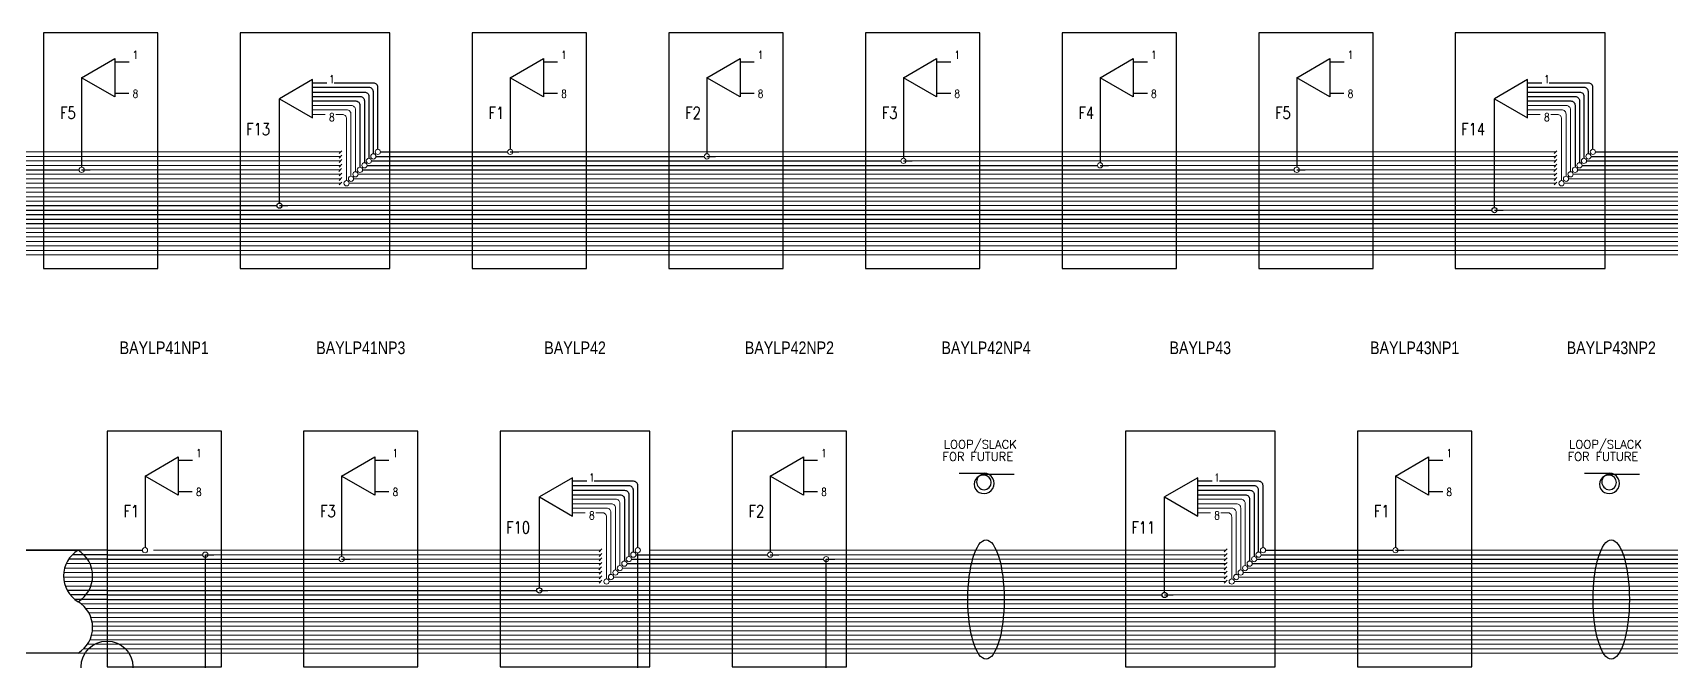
# Model space of a CAD drawing. Extents: x -663610 to -207124, y 70878 to 297551.
# Drawn here: x -249719.4 to -249622.7, y 75258.4 to 75295.4 of the extents above; entities that cross this region are included whole.
import ezdxf
from ezdxf.enums import TextEntityAlignment as Align

# ---------------------------------------------------------------- set-up
doc = ezdxf.new("R2010")
doc.units = 0
doc.header["$LTSCALE"] = 0.3
doc.layers.get('0').update_dxf_attribs({"linetype": 'CONTINUOUS'})
for name, color, linetype in [('Fiber Distribution', 7, 'CONTINUOUS'), ('Future NAP', 7, 'CONTINUOUS'), ('Layer-assistant', 1, 'CONTINUOUS'), ('LCP-F.core used', 1, 'CONTINUOUS'), ('Loop', 7, 'CONTINUOUS'), ('NAP-F.core used', 1, 'CONTINUOUS'), ('Network.conf-1', 50, 'CONTINUOUS'), ('Network.conf-2', 20, 'CONTINUOUS'), ('Per page (Grounding)', 7, 'CONTINUOUS')]:
    doc.layers.add(name, color=color, linetype=linetype)
doc.styles.add('Mark', font='arial.ttf', dxfattribs={"width": 0.8, "height": 2.5})
doc.styles.add('ROMANS', font='ROMANS.SHX', dxfattribs={"width": 0.8, "height": 2})

# ---------------------------------------------------------------- blocks, each defined once
blk = doc.blocks.new('LOOP')
for p, q in [((-3.5, 1.41), (0, 1.41)), ((0, 1.29), (4.22, 1.29))]:
    blk.add_line(p, q)
for centre, radius, start, end in [((-0.12, -0.13), 1.28, 84.6247, 275.3753), ((0.02, 0.2), 1.09, 91.2841, 267.6599), ((-0.03, 0.13), 1.02, 270.5017, 88.3653), ((0, 0), 1.41, 269.992, 90.008)]:
    blk.add_arc(centre, radius, start, end)

msp = doc.modelspace()

# ---------------------------------------------------------------- linework, layer by layer
for points in [[(-249704.864, 75291.541), (-249702.904, 75290.41), (-249702.904, 75292.672)], [(-249633.108, 75291.541), (-249631.149, 75290.41), (-249631.149, 75292.672)], [(-249689.511, 75268.041), (-249687.551, 75266.91), (-249687.551, 75269.172)], [(-249652.588, 75268.041), (-249650.628, 75266.91), (-249650.628, 75269.172)]]:
    msp.add_lwpolyline(points, close=True)
msp.add_lwpolyline([(-249686.707, 75268.966), (-249687.551, 75268.966)])
for centre in [(-249663.136, 75261.996), (-249626.213, 75261.996)]:
    msp.add_ellipse(centre, major_axis=(0, 3.518), ratio=0.304317, start_param=-1.570796, end_param=4.712389)
at = {"layer": 'Fiber Distribution', "ltscale": 0.3}
for p, q in [((-249716.544, 75292.779), (-249716.544, 75287.5)), ((-249668.01, 75292.779), (-249668.01, 75288.028)), ((-249656.4, 75292.779), (-249656.399, 75287.764)), ((-249644.789, 75292.779), (-249644.788, 75287.5)), ((-249704.864, 75285.386), (-249704.864, 75291.541)), ((-249633.108, 75285.122), (-249633.108, 75291.541)), ((-249707.176, 75285.232), (-249705.018, 75285.232)), ((-249635.421, 75284.968), (-249633.262, 75284.968)), ((-249712.802, 75269.279), (-249712.802, 75265.056)), ((-249701.191, 75269.279), (-249701.191, 75264.528)), ((-249638.956, 75269.279), (-249638.956, 75265.056)), ((-249689.511, 75262.679), (-249689.511, 75268.041)), ((-249652.588, 75262.415), (-249652.588, 75268.041)), ((-249641.199, 75264.638), (-249629.588, 75264.638)), ((-249629.588, 75264.638), (-249617.978, 75264.638)), ((-249715.045, 75264.374), (-249703.434, 75264.374)), ((-249678.122, 75264.374), (-249672.729, 75264.374)), ((-249678.122, 75264.11), (-249666.511, 75264.11)), ((-249666.511, 75264.11), (-249654.9, 75264.11)), ((-249654.9, 75264.11), (-249648.972, 75264.11)), ((-249641.199, 75264.374), (-249629.588, 75264.374)), ((-249641.199, 75264.11), (-249629.588, 75264.11)), ((-249629.588, 75264.374), (-249617.978, 75264.374)), ((-249629.588, 75264.11), (-249617.978, 75264.11)), ((-249715.045, 75262.525), (-249703.434, 75262.525)), ((-249715.045, 75262.261), (-249703.434, 75262.261)), ((-249715.045, 75261.996), (-249703.434, 75261.996)), ((-249703.434, 75262.525), (-249691.823, 75262.525)), ((-249703.434, 75262.261), (-249691.823, 75262.261)), ((-249703.434, 75261.996), (-249691.823, 75261.996)), ((-249691.823, 75262.525), (-249689.665, 75262.525)), ((-249691.823, 75262.261), (-249678.122, 75262.261)), ((-249691.823, 75261.996), (-249678.122, 75261.996)), ((-249678.122, 75262.261), (-249666.511, 75262.261)), ((-249678.122, 75261.996), (-249666.511, 75261.996)), ((-249666.511, 75262.261), (-249654.9, 75262.261)), ((-249666.511, 75261.996), (-249654.9, 75261.996)), ((-249654.9, 75262.261), (-249652.742, 75262.261)), ((-249654.9, 75261.996), (-249641.199, 75261.996)), ((-249641.199, 75261.996), (-249629.588, 75261.996)), ((-249629.588, 75261.996), (-249617.978, 75261.996))]:
    msp.add_line(p, q, dxfattribs=at)
at = {"layer": 'Fiber Distribution', "color": 251, "lineweight": 5}
for p, q in [((-249730.398, 75288.402), (-249718.787, 75288.402)), ((-249730.398, 75288.138), (-249718.787, 75288.138)), ((-249730.398, 75287.874), (-249718.787, 75287.874)), ((-249718.787, 75288.402), (-249707.176, 75288.402)), ((-249718.787, 75288.138), (-249707.176, 75288.138)), ((-249718.787, 75287.874), (-249707.176, 75287.874)), ((-249707.176, 75288.402), (-249701.248, 75288.402)), ((-249707.176, 75288.138), (-249701.248, 75288.138)), ((-249707.176, 75287.874), (-249701.248, 75287.874)), ((-249690.728, 75288.402), (-249681.864, 75288.402)), ((-249681.864, 75288.402), (-249670.254, 75288.402)), ((-249679.117, 75288.138), (-249670.254, 75288.138)), ((-249670.254, 75288.402), (-249658.643, 75288.402)), ((-249670.254, 75288.138), (-249658.643, 75288.138)), ((-249667.506, 75287.874), (-249658.643, 75287.874)), ((-249658.643, 75288.402), (-249647.032, 75288.402)), ((-249658.643, 75288.138), (-249647.032, 75288.138)), ((-249658.643, 75287.874), (-249647.032, 75287.874)), ((-249647.032, 75288.402), (-249635.421, 75288.402)), ((-249647.032, 75288.138), (-249635.421, 75288.138)), ((-249647.032, 75287.874), (-249635.421, 75287.874)), ((-249635.421, 75288.402), (-249629.493, 75288.402)), ((-249635.421, 75288.138), (-249629.493, 75288.138)), ((-249635.421, 75287.874), (-249629.493, 75287.874)), ((-249730.398, 75287.081), (-249718.787, 75287.081)), ((-249730.398, 75286.817), (-249718.787, 75286.817)), ((-249727.651, 75287.61), (-249718.787, 75287.61)), ((-249718.787, 75287.61), (-249707.176, 75287.61)), ((-249718.787, 75287.081), (-249707.176, 75287.081)), ((-249718.787, 75286.817), (-249707.176, 75286.817)), ((-249716.04, 75287.346), (-249707.176, 75287.346)), ((-249707.176, 75287.61), (-249701.248, 75287.61)), ((-249707.176, 75287.346), (-249701.26, 75287.346)), ((-249707.176, 75287.081), (-249701.248, 75287.081)), ((-249707.176, 75286.817), (-249701.248, 75286.817)), ((-249700.483, 75286.817), (-249693.475, 75286.817)), ((-249700.219, 75287.081), (-249693.475, 75287.081)), ((-249693.475, 75287.081), (-249681.864, 75287.081)), ((-249693.475, 75286.817), (-249681.864, 75286.817)), ((-249681.864, 75287.081), (-249670.254, 75287.081)), ((-249681.864, 75286.817), (-249670.254, 75286.817)), ((-249670.254, 75287.081), (-249658.643, 75287.081)), ((-249670.254, 75286.817), (-249658.643, 75286.817)), ((-249658.643, 75287.081), (-249647.032, 75287.081)), ((-249658.643, 75286.817), (-249647.032, 75286.817)), ((-249655.895, 75287.61), (-249647.032, 75287.61)), ((-249647.032, 75287.61), (-249635.421, 75287.61)), ((-249647.032, 75287.081), (-249635.421, 75287.081)), ((-249647.032, 75286.817), (-249635.421, 75286.817)), ((-249644.284, 75287.346), (-249635.421, 75287.346)), ((-249635.421, 75287.61), (-249629.493, 75287.61)), ((-249635.421, 75287.346), (-249629.505, 75287.346)), ((-249635.421, 75287.081), (-249629.493, 75287.081)), ((-249635.421, 75286.817), (-249629.493, 75286.817)), ((-249628.727, 75286.817), (-249621.72, 75286.817)), ((-249628.463, 75287.081), (-249621.72, 75287.081)), ((-249730.398, 75286.553), (-249718.787, 75286.553)), ((-249730.398, 75286.289), (-249718.787, 75286.289)), ((-249730.398, 75286.025), (-249718.787, 75286.025)), ((-249718.787, 75286.553), (-249707.176, 75286.553)), ((-249718.787, 75286.289), (-249707.176, 75286.289)), ((-249718.787, 75286.025), (-249707.176, 75286.025)), ((-249707.176, 75286.553), (-249701.248, 75286.553)), ((-249707.176, 75286.289), (-249693.475, 75286.289)), ((-249707.176, 75286.025), (-249693.475, 75286.025)), ((-249700.747, 75286.553), (-249693.475, 75286.553)), ((-249693.475, 75286.553), (-249681.864, 75286.553)), ((-249693.475, 75286.289), (-249681.864, 75286.289)), ((-249693.475, 75286.025), (-249681.864, 75286.025)), ((-249681.864, 75286.553), (-249670.254, 75286.553)), ((-249681.864, 75286.289), (-249670.254, 75286.289)), ((-249681.864, 75286.025), (-249670.254, 75286.025)), ((-249670.254, 75286.553), (-249658.643, 75286.553)), ((-249670.254, 75286.289), (-249658.643, 75286.289)), ((-249670.254, 75286.025), (-249658.643, 75286.025)), ((-249658.643, 75286.553), (-249647.032, 75286.553)), ((-249658.643, 75286.289), (-249647.032, 75286.289)), ((-249658.643, 75286.025), (-249647.032, 75286.025)), ((-249647.032, 75286.553), (-249635.421, 75286.553)), ((-249647.032, 75286.289), (-249635.421, 75286.289)), ((-249647.032, 75286.025), (-249635.421, 75286.025)), ((-249635.421, 75286.553), (-249629.493, 75286.553)), ((-249635.421, 75286.289), (-249621.72, 75286.289)), ((-249635.421, 75286.025), (-249621.72, 75286.025)), ((-249628.992, 75286.553), (-249621.72, 75286.553)), ((-249730.398, 75285.761), (-249718.787, 75285.761)), ((-249730.398, 75285.496), (-249718.787, 75285.496)), ((-249718.787, 75285.761), (-249707.176, 75285.761)), ((-249718.787, 75285.496), (-249707.176, 75285.496)), ((-249707.176, 75285.761), (-249693.475, 75285.761)), ((-249707.176, 75285.496), (-249693.475, 75285.496)), ((-249704.36, 75285.232), (-249693.475, 75285.232)), ((-249693.475, 75285.761), (-249681.864, 75285.761)), ((-249693.475, 75285.496), (-249681.864, 75285.496)), ((-249693.475, 75285.232), (-249681.864, 75285.232)), ((-249681.864, 75285.761), (-249670.254, 75285.761)), ((-249681.864, 75285.496), (-249670.254, 75285.496)), ((-249681.864, 75285.232), (-249670.254, 75285.232)), ((-249670.254, 75285.761), (-249658.643, 75285.761)), ((-249670.254, 75285.496), (-249658.643, 75285.496)), ((-249670.254, 75285.232), (-249658.643, 75285.232)), ((-249658.643, 75285.761), (-249647.032, 75285.761)), ((-249658.643, 75285.496), (-249647.032, 75285.496)), ((-249658.643, 75285.232), (-249647.032, 75285.232)), ((-249647.032, 75285.761), (-249635.421, 75285.761)), ((-249647.032, 75285.496), (-249635.421, 75285.496)), ((-249647.032, 75285.232), (-249635.421, 75285.232)), ((-249635.421, 75285.761), (-249621.72, 75285.761)), ((-249635.421, 75285.496), (-249621.72, 75285.496)), ((-249635.421, 75285.232), (-249621.72, 75285.232)), ((-249632.604, 75284.968), (-249621.72, 75284.968)), ((-249730.398, 75283.911), (-249718.787, 75283.911)), ((-249730.398, 75283.647), (-249718.787, 75283.647)), ((-249730.398, 75283.383), (-249718.787, 75283.383)), ((-249730.398, 75283.119), (-249718.787, 75283.119)), ((-249718.787, 75283.911), (-249707.176, 75283.911)), ((-249718.787, 75283.647), (-249707.176, 75283.647)), ((-249718.787, 75283.383), (-249707.176, 75283.383)), ((-249718.787, 75283.119), (-249707.176, 75283.119)), ((-249707.176, 75283.911), (-249693.475, 75283.911)), ((-249707.176, 75283.647), (-249693.475, 75283.647)), ((-249707.176, 75283.383), (-249693.475, 75283.383)), ((-249707.176, 75283.119), (-249693.475, 75283.119)), ((-249693.475, 75283.911), (-249681.864, 75283.911)), ((-249693.475, 75283.647), (-249681.864, 75283.647)), ((-249693.475, 75283.383), (-249681.864, 75283.383)), ((-249693.475, 75283.119), (-249681.864, 75283.119)), ((-249681.864, 75283.911), (-249670.254, 75283.911)), ((-249681.864, 75283.647), (-249670.254, 75283.647)), ((-249681.864, 75283.383), (-249670.254, 75283.383)), ((-249681.864, 75283.119), (-249670.254, 75283.119)), ((-249670.254, 75283.911), (-249658.643, 75283.911)), ((-249670.254, 75283.647), (-249658.643, 75283.647)), ((-249670.254, 75283.383), (-249658.643, 75283.383)), ((-249670.254, 75283.119), (-249658.643, 75283.119)), ((-249658.643, 75283.911), (-249647.032, 75283.911)), ((-249658.643, 75283.647), (-249647.032, 75283.647)), ((-249658.643, 75283.383), (-249647.032, 75283.383)), ((-249658.643, 75283.119), (-249647.032, 75283.119)), ((-249647.032, 75283.911), (-249635.421, 75283.911)), ((-249647.032, 75283.647), (-249635.421, 75283.647)), ((-249647.032, 75283.383), (-249635.421, 75283.383)), ((-249647.032, 75283.119), (-249635.421, 75283.119)), ((-249635.421, 75283.911), (-249621.72, 75283.911)), ((-249635.421, 75283.647), (-249621.72, 75283.647)), ((-249635.421, 75283.383), (-249621.72, 75283.383)), ((-249635.421, 75283.119), (-249621.72, 75283.119)), ((-249730.398, 75282.855), (-249718.787, 75282.855)), ((-249730.398, 75282.591), (-249718.787, 75282.591)), ((-249730.398, 75282.326), (-249718.787, 75282.326)), ((-249718.787, 75282.855), (-249707.176, 75282.855)), ((-249718.787, 75282.591), (-249707.176, 75282.591)), ((-249718.787, 75282.326), (-249707.176, 75282.326)), ((-249707.176, 75282.855), (-249693.475, 75282.855)), ((-249707.176, 75282.591), (-249693.475, 75282.591)), ((-249707.176, 75282.326), (-249693.475, 75282.326)), ((-249693.475, 75282.855), (-249681.864, 75282.855)), ((-249693.475, 75282.591), (-249681.864, 75282.591)), ((-249693.475, 75282.326), (-249681.864, 75282.326)), ((-249681.864, 75282.855), (-249670.254, 75282.855)), ((-249681.864, 75282.591), (-249670.254, 75282.591)), ((-249681.864, 75282.326), (-249670.254, 75282.326)), ((-249670.254, 75282.855), (-249658.643, 75282.855)), ((-249670.254, 75282.591), (-249658.643, 75282.591)), ((-249670.254, 75282.326), (-249658.643, 75282.326)), ((-249658.643, 75282.855), (-249647.032, 75282.855)), ((-249658.643, 75282.591), (-249647.032, 75282.591)), ((-249658.643, 75282.326), (-249647.032, 75282.326)), ((-249647.032, 75282.855), (-249635.421, 75282.855)), ((-249647.032, 75282.591), (-249635.421, 75282.591)), ((-249647.032, 75282.326), (-249635.421, 75282.326)), ((-249635.421, 75282.855), (-249621.72, 75282.855)), ((-249635.421, 75282.591), (-249621.72, 75282.591)), ((-249635.421, 75282.326), (-249621.72, 75282.326)), ((-249712.298, 75264.902), (-249703.434, 75264.902)), ((-249708.736, 75264.638), (-249703.434, 75264.638)), ((-249703.434, 75264.902), (-249691.823, 75264.902)), ((-249703.434, 75264.638), (-249691.823, 75264.638)), ((-249691.823, 75264.902), (-249685.895, 75264.902)), ((-249691.823, 75264.638), (-249685.895, 75264.638)), ((-249682.982, 75264.902), (-249678.122, 75264.902)), ((-249678.122, 75264.902), (-249666.511, 75264.902)), ((-249675.375, 75264.638), (-249666.511, 75264.638)), ((-249666.511, 75264.902), (-249654.9, 75264.902)), ((-249666.511, 75264.638), (-249654.9, 75264.638)), ((-249654.9, 75264.902), (-249648.972, 75264.902)), ((-249654.9, 75264.638), (-249648.972, 75264.638)), ((-249638.452, 75264.902), (-249629.588, 75264.902)), ((-249629.588, 75264.902), (-249617.978, 75264.902)), ((-249715.045, 75264.11), (-249703.434, 75264.11)), ((-249715.045, 75263.846), (-249703.434, 75263.846)), ((-249703.434, 75264.11), (-249691.823, 75264.11)), ((-249703.434, 75263.846), (-249691.823, 75263.846)), ((-249700.687, 75264.374), (-249691.823, 75264.374)), ((-249691.823, 75264.374), (-249685.895, 75264.374)), ((-249691.823, 75264.11), (-249685.895, 75264.11)), ((-249691.823, 75263.846), (-249685.907, 75263.846)), ((-249684.601, 75263.846), (-249678.122, 75263.846)), ((-249678.122, 75263.846), (-249666.511, 75263.846)), ((-249672.071, 75264.374), (-249666.511, 75264.374)), ((-249666.511, 75264.374), (-249654.9, 75264.374)), ((-249666.511, 75263.846), (-249654.9, 75263.846)), ((-249654.9, 75264.374), (-249648.972, 75264.374)), ((-249654.9, 75263.846), (-249648.984, 75263.846)), ((-249647.679, 75263.846), (-249641.199, 75263.846)), ((-249641.199, 75263.846), (-249629.588, 75263.846)), ((-249629.588, 75263.846), (-249617.978, 75263.846)), ((-249715.045, 75263.581), (-249703.434, 75263.581)), ((-249715.045, 75263.317), (-249703.434, 75263.317)), ((-249715.045, 75263.053), (-249703.434, 75263.053)), ((-249715.045, 75262.789), (-249703.434, 75262.789)), ((-249703.434, 75263.581), (-249691.823, 75263.581)), ((-249703.434, 75263.317), (-249691.823, 75263.317)), ((-249703.434, 75263.053), (-249691.823, 75263.053)), ((-249703.434, 75262.789), (-249691.823, 75262.789)), ((-249691.823, 75263.581), (-249685.895, 75263.581)), ((-249691.823, 75263.317), (-249685.895, 75263.317)), ((-249691.823, 75263.053), (-249685.895, 75263.053)), ((-249691.823, 75262.789), (-249678.122, 75262.789)), ((-249685.394, 75263.053), (-249678.122, 75263.053)), ((-249685.13, 75263.317), (-249678.122, 75263.317)), ((-249684.866, 75263.581), (-249678.122, 75263.581)), ((-249678.122, 75263.581), (-249666.511, 75263.581)), ((-249678.122, 75263.317), (-249666.511, 75263.317)), ((-249678.122, 75263.053), (-249666.511, 75263.053)), ((-249678.122, 75262.789), (-249666.511, 75262.789)), ((-249666.511, 75263.581), (-249654.9, 75263.581)), ((-249666.511, 75263.317), (-249654.9, 75263.317)), ((-249666.511, 75263.053), (-249654.9, 75263.053)), ((-249666.511, 75262.789), (-249654.9, 75262.789)), ((-249654.9, 75263.581), (-249648.972, 75263.581)), ((-249654.9, 75263.317), (-249648.972, 75263.317)), ((-249654.9, 75263.053), (-249648.972, 75263.053)), ((-249654.9, 75262.789), (-249641.199, 75262.789)), ((-249648.471, 75263.053), (-249641.199, 75263.053)), ((-249648.207, 75263.317), (-249641.199, 75263.317)), ((-249647.943, 75263.581), (-249641.199, 75263.581)), ((-249641.199, 75263.581), (-249629.588, 75263.581)), ((-249641.199, 75263.317), (-249629.588, 75263.317)), ((-249641.199, 75263.053), (-249629.588, 75263.053)), ((-249641.199, 75262.789), (-249629.588, 75262.789)), ((-249629.588, 75263.581), (-249617.978, 75263.581)), ((-249629.588, 75263.317), (-249617.978, 75263.317)), ((-249629.588, 75263.053), (-249617.978, 75263.053)), ((-249629.588, 75262.789), (-249617.978, 75262.789)), ((-249715.045, 75261.732), (-249703.434, 75261.732)), ((-249703.434, 75261.732), (-249691.823, 75261.732)), ((-249691.823, 75261.732), (-249678.122, 75261.732)), ((-249689.006, 75262.525), (-249678.122, 75262.525)), ((-249678.122, 75262.525), (-249666.511, 75262.525)), ((-249678.122, 75261.732), (-249666.511, 75261.732)), ((-249666.511, 75262.525), (-249654.9, 75262.525)), ((-249666.511, 75261.732), (-249654.9, 75261.732)), ((-249654.9, 75262.528), (-249641.199, 75262.528)), ((-249654.9, 75261.732), (-249641.199, 75261.732)), ((-249652.084, 75262.261), (-249641.199, 75262.261)), ((-249641.199, 75262.525), (-249629.588, 75262.525)), ((-249641.199, 75262.261), (-249629.588, 75262.261)), ((-249641.199, 75261.732), (-249629.588, 75261.732)), ((-249629.588, 75262.525), (-249617.978, 75262.525)), ((-249629.588, 75262.261), (-249617.978, 75262.261)), ((-249629.588, 75261.732), (-249617.978, 75261.732)), ((-249715.045, 75261.468), (-249703.434, 75261.468)), ((-249715.045, 75261.204), (-249703.434, 75261.204)), ((-249715.045, 75260.94), (-249703.434, 75260.94)), ((-249703.434, 75261.468), (-249691.823, 75261.468)), ((-249703.434, 75261.204), (-249691.823, 75261.204)), ((-249703.434, 75260.94), (-249691.823, 75260.94)), ((-249691.823, 75261.468), (-249678.122, 75261.468)), ((-249691.823, 75261.204), (-249678.122, 75261.204)), ((-249691.823, 75260.94), (-249678.122, 75260.94)), ((-249678.122, 75261.468), (-249666.511, 75261.468)), ((-249678.122, 75261.204), (-249666.511, 75261.204)), ((-249678.122, 75260.94), (-249666.511, 75260.94)), ((-249666.511, 75261.468), (-249654.9, 75261.468)), ((-249666.511, 75261.204), (-249654.9, 75261.204)), ((-249666.511, 75260.94), (-249654.9, 75260.94)), ((-249654.9, 75261.468), (-249641.199, 75261.468)), ((-249654.9, 75261.204), (-249641.199, 75261.204)), ((-249654.9, 75260.94), (-249641.199, 75260.94)), ((-249641.199, 75261.468), (-249629.588, 75261.468)), ((-249641.199, 75261.204), (-249629.588, 75261.204)), ((-249641.199, 75260.94), (-249629.588, 75260.94)), ((-249629.588, 75261.468), (-249617.978, 75261.468)), ((-249629.588, 75261.204), (-249617.978, 75261.204)), ((-249629.588, 75260.94), (-249617.978, 75260.94)), ((-249715.045, 75260.676), (-249703.434, 75260.676)), ((-249715.045, 75260.411), (-249703.434, 75260.411)), ((-249715.045, 75260.147), (-249703.434, 75260.147)), ((-249715.045, 75259.883), (-249703.434, 75259.883)), ((-249703.434, 75260.676), (-249691.823, 75260.676)), ((-249703.434, 75260.411), (-249691.823, 75260.411)), ((-249703.434, 75260.147), (-249691.823, 75260.147)), ((-249703.434, 75259.883), (-249691.823, 75259.883)), ((-249691.823, 75260.676), (-249678.122, 75260.676)), ((-249691.823, 75260.411), (-249678.122, 75260.411)), ((-249691.823, 75260.147), (-249678.122, 75260.147)), ((-249691.823, 75259.883), (-249678.122, 75259.883)), ((-249678.122, 75260.676), (-249666.511, 75260.676)), ((-249678.122, 75260.411), (-249666.511, 75260.411)), ((-249678.122, 75260.147), (-249666.511, 75260.147)), ((-249678.122, 75259.883), (-249666.511, 75259.883)), ((-249666.511, 75260.676), (-249654.9, 75260.676)), ((-249666.511, 75260.411), (-249654.9, 75260.411)), ((-249666.511, 75260.147), (-249654.9, 75260.147)), ((-249666.511, 75259.883), (-249654.9, 75259.883)), ((-249654.9, 75260.676), (-249641.199, 75260.676)), ((-249654.9, 75260.411), (-249641.199, 75260.411)), ((-249654.9, 75260.147), (-249641.199, 75260.147)), ((-249654.9, 75259.883), (-249641.199, 75259.883)), ((-249641.199, 75260.676), (-249629.588, 75260.676)), ((-249641.199, 75260.411), (-249629.588, 75260.411)), ((-249641.199, 75260.147), (-249629.588, 75260.147)), ((-249641.199, 75259.883), (-249629.588, 75259.883)), ((-249629.588, 75260.676), (-249617.978, 75260.676)), ((-249629.588, 75260.411), (-249617.978, 75260.411)), ((-249629.588, 75260.147), (-249617.978, 75260.147)), ((-249629.588, 75259.883), (-249617.978, 75259.883)), ((-249715.045, 75259.619), (-249703.434, 75259.619)), ((-249715.045, 75259.355), (-249703.434, 75259.355)), ((-249715.045, 75259.091), (-249703.434, 75259.091)), ((-249715.045, 75258.826), (-249703.434, 75258.826)), ((-249703.434, 75259.619), (-249691.823, 75259.619)), ((-249703.434, 75259.355), (-249691.823, 75259.355)), ((-249703.434, 75259.091), (-249691.823, 75259.091)), ((-249703.434, 75258.826), (-249691.823, 75258.826)), ((-249691.823, 75259.619), (-249678.122, 75259.619)), ((-249691.823, 75259.355), (-249678.122, 75259.355)), ((-249691.823, 75259.091), (-249678.122, 75259.091)), ((-249691.823, 75258.826), (-249678.122, 75258.826)), ((-249678.122, 75259.619), (-249666.511, 75259.619)), ((-249678.122, 75259.355), (-249666.511, 75259.355)), ((-249678.122, 75259.091), (-249666.511, 75259.091)), ((-249678.122, 75258.826), (-249666.511, 75258.826)), ((-249666.511, 75259.619), (-249654.9, 75259.619)), ((-249666.511, 75259.355), (-249654.9, 75259.355)), ((-249666.511, 75259.091), (-249654.9, 75259.091)), ((-249666.511, 75258.826), (-249654.9, 75258.826)), ((-249654.9, 75259.619), (-249641.199, 75259.619)), ((-249654.9, 75259.355), (-249641.199, 75259.355)), ((-249654.9, 75259.091), (-249641.199, 75259.091)), ((-249654.9, 75258.826), (-249641.199, 75258.826)), ((-249641.199, 75259.619), (-249629.588, 75259.619)), ((-249641.199, 75259.355), (-249629.588, 75259.355)), ((-249641.199, 75259.091), (-249629.588, 75259.091)), ((-249641.199, 75258.826), (-249629.588, 75258.826)), ((-249629.588, 75259.619), (-249617.978, 75259.619)), ((-249629.588, 75259.355), (-249617.978, 75259.355)), ((-249629.588, 75259.091), (-249617.978, 75259.091)), ((-249629.588, 75258.826), (-249617.978, 75258.826))]:
    msp.add_line(p, q, dxfattribs=at)
at = {"layer": 'Fiber Distribution'}
for p, q in [((-249699.426, 75287.874), (-249693.475, 75287.874)), ((-249699.162, 75288.138), (-249693.475, 75288.138)), ((-249698.898, 75288.402), (-249693.475, 75288.402)), ((-249693.475, 75288.402), (-249691.386, 75288.402)), ((-249693.475, 75288.138), (-249681.864, 75288.138)), ((-249693.475, 75287.874), (-249681.864, 75287.874)), ((-249681.864, 75288.138), (-249679.775, 75288.138)), ((-249681.864, 75287.874), (-249670.254, 75287.874)), ((-249670.254, 75287.874), (-249668.164, 75287.874)), ((-249627.671, 75287.874), (-249621.72, 75287.874)), ((-249627.407, 75288.138), (-249621.72, 75288.138)), ((-249627.142, 75288.402), (-249621.72, 75288.402)), ((-249730.398, 75287.346), (-249718.787, 75287.346)), ((-249718.787, 75287.346), (-249716.698, 75287.346)), ((-249699.955, 75287.346), (-249693.475, 75287.346)), ((-249699.69, 75287.61), (-249693.475, 75287.61)), ((-249693.475, 75287.61), (-249681.864, 75287.61)), ((-249693.475, 75287.346), (-249681.864, 75287.346)), ((-249681.864, 75287.61), (-249670.254, 75287.61)), ((-249681.864, 75287.346), (-249670.254, 75287.346)), ((-249670.254, 75287.61), (-249658.643, 75287.61)), ((-249670.254, 75287.346), (-249658.643, 75287.346)), ((-249658.643, 75287.61), (-249656.553, 75287.61)), ((-249658.643, 75287.346), (-249647.032, 75287.346)), ((-249647.032, 75287.346), (-249644.943, 75287.346)), ((-249628.199, 75287.346), (-249621.72, 75287.346)), ((-249627.935, 75287.61), (-249621.72, 75287.61)), ((-249730.398, 75285.232), (-249718.787, 75285.232)), ((-249730.398, 75284.968), (-249718.787, 75284.968)), ((-249718.787, 75285.232), (-249707.176, 75285.232)), ((-249718.787, 75284.968), (-249707.176, 75284.968)), ((-249707.176, 75284.968), (-249693.475, 75284.968)), ((-249693.475, 75284.968), (-249681.864, 75284.968)), ((-249681.864, 75284.968), (-249670.254, 75284.968)), ((-249670.254, 75284.968), (-249658.643, 75284.968)), ((-249658.643, 75284.968), (-249647.032, 75284.968)), ((-249647.032, 75284.968), (-249635.421, 75284.968)), ((-249730.398, 75284.704), (-249718.787, 75284.704)), ((-249730.398, 75284.44), (-249718.787, 75284.44)), ((-249730.398, 75284.176), (-249718.787, 75284.176)), ((-249718.787, 75284.704), (-249707.176, 75284.704)), ((-249718.787, 75284.44), (-249707.176, 75284.44)), ((-249718.787, 75284.176), (-249707.176, 75284.176)), ((-249707.176, 75284.704), (-249693.475, 75284.704)), ((-249707.176, 75284.44), (-249693.475, 75284.44)), ((-249707.176, 75284.176), (-249693.475, 75284.176)), ((-249693.475, 75284.704), (-249681.864, 75284.704)), ((-249693.475, 75284.44), (-249681.864, 75284.44)), ((-249693.475, 75284.176), (-249681.864, 75284.176)), ((-249681.864, 75284.704), (-249670.254, 75284.704)), ((-249681.864, 75284.44), (-249670.254, 75284.44)), ((-249681.864, 75284.176), (-249670.254, 75284.176)), ((-249670.254, 75284.704), (-249658.643, 75284.704)), ((-249670.254, 75284.44), (-249658.643, 75284.44)), ((-249670.254, 75284.176), (-249658.643, 75284.176)), ((-249658.643, 75284.704), (-249647.032, 75284.704)), ((-249658.643, 75284.44), (-249647.032, 75284.44)), ((-249658.643, 75284.176), (-249647.032, 75284.176)), ((-249647.032, 75284.704), (-249635.421, 75284.704)), ((-249647.032, 75284.44), (-249635.421, 75284.44)), ((-249647.032, 75284.176), (-249635.421, 75284.176)), ((-249635.421, 75284.704), (-249621.72, 75284.704)), ((-249635.421, 75284.44), (-249621.72, 75284.44)), ((-249635.421, 75284.176), (-249621.72, 75284.176)), ((-249715.045, 75264.902), (-249712.956, 75264.902)), ((-249715.045, 75264.638), (-249709.394, 75264.638)), ((-249683.809, 75264.638), (-249678.122, 75264.638)), ((-249678.122, 75264.638), (-249676.033, 75264.638)), ((-249646.886, 75264.638), (-249641.199, 75264.638)), ((-249646.622, 75264.902), (-249641.199, 75264.902)), ((-249641.199, 75264.902), (-249639.11, 75264.902)), ((-249703.434, 75264.374), (-249701.345, 75264.374)), ((-249684.337, 75264.11), (-249678.122, 75264.11)), ((-249684.073, 75264.374), (-249678.122, 75264.374)), ((-249647.414, 75264.11), (-249641.199, 75264.11)), ((-249647.15, 75264.374), (-249641.199, 75264.374))]:
    msp.add_line(p, q, dxfattribs=at)
for points in [[(-249702.061, 75292.466), (-249702.904, 75292.466)], [(-249630.305, 75292.466), (-249631.149, 75292.466)], [(-249649.785, 75268.966), (-249650.628, 75268.966)], [(-249715.045, 75264.638), (-249717.09, 75264.638)]]:
    msp.add_lwpolyline(points, dxfattribs=at)
for points in [[(-249699.316, 75288.292), (-249699.316, 75291.951, 0.414214), (-249699.566, 75292.201), (-249702.904, 75292.201)], [(-249702.904, 75291.937), (-249699.831, 75291.937, -0.414214), (-249699.581, 75291.687), (-249699.581, 75288.028)], [(-249702.904, 75291.673), (-249700.095, 75291.673, -0.414214), (-249699.845, 75291.423), (-249699.845, 75287.764)], [(-249699.052, 75288.556), (-249699.052, 75292.216, 0.414214), (-249699.302, 75292.466), (-249701.63, 75292.466)], [(-249627.561, 75288.292), (-249627.561, 75291.951, 0.414214), (-249627.811, 75292.201), (-249631.149, 75292.201)], [(-249631.149, 75291.937), (-249628.075, 75291.937, -0.414214), (-249627.825, 75291.687), (-249627.825, 75288.028)], [(-249631.149, 75291.673), (-249628.339, 75291.673, -0.414214), (-249628.089, 75291.423), (-249628.089, 75287.764)], [(-249627.297, 75288.556), (-249627.297, 75292.216, 0.414214), (-249627.547, 75292.466), (-249629.875, 75292.466)], [(-249702.904, 75291.409), (-249700.359, 75291.409, -0.414214), (-249700.109, 75291.159), (-249700.109, 75287.5)], [(-249631.149, 75291.409), (-249628.603, 75291.409, -0.414214), (-249628.353, 75291.159), (-249628.353, 75287.5)], [(-249715.045, 75264.902), (-249735.6, 75264.902, -0.414214), (-249735.975, 75265.277), (-249735.975, 75288.248)], [(-249683.963, 75264.792), (-249683.963, 75268.451, 0.414214), (-249684.213, 75268.701), (-249687.551, 75268.701)], [(-249687.551, 75268.437), (-249684.477, 75268.437, -0.414214), (-249684.227, 75268.187), (-249684.227, 75264.528)], [(-249683.699, 75265.056), (-249683.699, 75268.716, 0.414214), (-249683.949, 75268.966), (-249686.277, 75268.966)], [(-249647.04, 75264.792), (-249647.04, 75268.451, 0.414214), (-249647.29, 75268.701), (-249650.628, 75268.701)], [(-249650.628, 75268.437), (-249647.554, 75268.437, -0.414214), (-249647.304, 75268.187), (-249647.304, 75264.528)], [(-249646.776, 75265.056), (-249646.776, 75268.716, 0.414214), (-249647.026, 75268.966), (-249649.354, 75268.966)], [(-249687.551, 75268.173), (-249684.741, 75268.173, -0.414214), (-249684.491, 75267.923), (-249684.491, 75264.264)], [(-249650.628, 75268.173), (-249647.819, 75268.173, -0.414214), (-249647.569, 75267.923), (-249647.569, 75264.264)], [(-249697.933, 75196.513), (-249708.858, 75196.513, -0.414214), (-249709.233, 75196.888), (-249709.233, 75264.638)]]:
    msp.add_lwpolyline(points, format="xyb", dxfattribs=at)
at = {"layer": 'Fiber Distribution', "color": 251, "lineweight": 5}
for points in [[(-249702.904, 75291.145), (-249700.623, 75291.145, -0.414214), (-249700.373, 75290.895), (-249700.373, 75287.236)], [(-249702.904, 75290.881), (-249700.887, 75290.881, -0.414214), (-249700.637, 75290.631), (-249700.637, 75286.971)], [(-249631.149, 75291.145), (-249628.867, 75291.145, -0.414214), (-249628.617, 75290.895), (-249628.617, 75287.236)], [(-249631.149, 75290.881), (-249629.132, 75290.881, -0.414214), (-249628.882, 75290.631), (-249628.882, 75286.971)], [(-249701.54, 75290.616), (-249701.151, 75290.616, -0.414214), (-249700.901, 75290.366), (-249700.901, 75286.707)], [(-249629.784, 75290.616), (-249629.396, 75290.616, -0.414214), (-249629.146, 75290.366), (-249629.146, 75286.707)], [(-249715.045, 75258.826), (-249741.676, 75258.826, -0.414214), (-249742.051, 75259.201), (-249742.051, 75281.514)], [(-249687.551, 75267.909), (-249685.006, 75267.909, -0.414214), (-249684.756, 75267.659), (-249684.756, 75264)], [(-249687.551, 75267.645), (-249685.27, 75267.645, -0.414214), (-249685.02, 75267.395), (-249685.02, 75263.736)], [(-249650.628, 75267.909), (-249648.083, 75267.909, -0.414214), (-249647.833, 75267.659), (-249647.833, 75264)], [(-249650.628, 75267.645), (-249648.347, 75267.645, -0.414214), (-249648.097, 75267.395), (-249648.097, 75263.736)], [(-249687.551, 75267.381), (-249685.534, 75267.381, -0.414214), (-249685.284, 75267.131), (-249685.284, 75263.471)], [(-249686.187, 75267.116), (-249685.798, 75267.116, -0.414214), (-249685.548, 75266.866), (-249685.548, 75263.207)], [(-249650.628, 75267.381), (-249648.611, 75267.381, -0.414214), (-249648.361, 75267.131), (-249648.361, 75263.471)], [(-249649.264, 75267.116), (-249648.875, 75267.116, -0.414214), (-249648.625, 75266.866), (-249648.625, 75263.207)]]:
    msp.add_lwpolyline(points, format="xyb", dxfattribs=at)
for points in [[(-249702.904, 75290.616), (-249702.158, 75290.616)], [(-249631.149, 75290.616), (-249630.402, 75290.616)], [(-249687.551, 75267.116), (-249686.805, 75267.116)], [(-249650.628, 75267.116), (-249649.882, 75267.116)], [(-249715.045, 75263.846), (-249717.548, 75263.846)], [(-249715.045, 75264.11), (-249717.454, 75264.11)], [(-249715.045, 75263.317), (-249717.608, 75263.317)], [(-249715.045, 75263.581), (-249717.598, 75263.581)], [(-249715.045, 75263.053), (-249717.578, 75263.053)], [(-249715.045, 75262.789), (-249717.507, 75262.789)], [(-249715.045, 75261.732), (-249716.564, 75261.732)], [(-249715.045, 75261.468), (-249716.297, 75261.468)], [(-249715.045, 75261.204), (-249716.118, 75261.204)], [(-249715.045, 75260.94), (-249715.999, 75260.94)], [(-249715.045, 75259.883), (-249715.958, 75259.883)], [(-249715.045, 75260.676), (-249715.927, 75260.676)], [(-249715.045, 75260.147), (-249715.908, 75260.147)], [(-249715.045, 75260.411), (-249715.898, 75260.411)], [(-249715.045, 75259.091), (-249716.416, 75259.091)], [(-249715.045, 75259.355), (-249716.199, 75259.355)], [(-249715.045, 75259.619), (-249716.052, 75259.619)]]:
    msp.add_lwpolyline(points, dxfattribs=at)
at = {"layer": 'Fiber Distribution', "ltscale": 0.3}
for points in [[(-249662.769, 75219.089), (-249683.324, 75219.089, -0.414214), (-249683.699, 75219.464), (-249683.699, 75264.748)], [(-249667.289, 75240.874), (-249672.2, 75240.874, -0.414214), (-249672.575, 75241.249), (-249672.575, 75264.374)]]:
    msp.add_lwpolyline(points, format="xyb", dxfattribs=at)
for points in [[(-249715.045, 75264.374), (-249717.307, 75264.374)], [(-249715.045, 75262.525), (-249717.388, 75262.525)], [(-249715.045, 75262.261), (-249717.209, 75262.261)], [(-249715.045, 75261.996), (-249716.942, 75261.996)]]:
    msp.add_lwpolyline(points, dxfattribs=at)
at = {"layer": 'Future NAP', "ltscale": 0.3}
for p, q in [((-249691.232, 75292.779), (-249691.232, 75288.556)), ((-249679.621, 75292.779), (-249679.621, 75288.292)), ((-249675.879, 75269.279), (-249675.879, 75264.792))]:
    msp.add_line(p, q, dxfattribs=at)
at = {"layer": 'Layer-assistant', "color": 1}
for p, q in [((-249691.232, 75288.402), (-249690.728, 75288.402)), ((-249679.621, 75288.138), (-249679.117, 75288.138)), ((-249668.01, 75287.874), (-249667.506, 75287.874)), ((-249716.544, 75287.346), (-249716.04, 75287.346)), ((-249656.399, 75287.61), (-249655.895, 75287.61)), ((-249644.788, 75287.346), (-249644.284, 75287.346)), ((-249704.864, 75285.232), (-249704.36, 75285.232)), ((-249633.108, 75284.968), (-249632.604, 75284.968)), ((-249709.233, 75264.638), (-249708.729, 75264.638)), ((-249675.879, 75264.638), (-249675.375, 75264.638)), ((-249638.956, 75264.902), (-249638.452, 75264.902)), ((-249701.191, 75264.374), (-249700.687, 75264.374)), ((-249672.575, 75264.374), (-249672.071, 75264.374)), ((-249689.511, 75262.525), (-249689.006, 75262.525)), ((-249652.588, 75262.261), (-249652.084, 75262.261))]:
    msp.add_line(p, q, dxfattribs=at)
at = {"layer": 'Network.conf-1', "color": 5, "lineweight": 5}
for p, q in [((-249701.177, 75288.476), (-249701.344, 75288.304)), ((-249701.177, 75288.212), (-249701.344, 75288.039)), ((-249701.177, 75287.948), (-249701.344, 75287.775)), ((-249629.421, 75288.476), (-249629.588, 75288.304)), ((-249629.421, 75288.212), (-249629.588, 75288.039)), ((-249629.421, 75287.948), (-249629.588, 75287.775)), ((-249701.189, 75287.42), (-249701.356, 75287.247)), ((-249701.177, 75287.684), (-249701.344, 75287.511)), ((-249701.177, 75287.155), (-249701.344, 75286.983)), ((-249701.177, 75286.891), (-249701.344, 75286.719)), ((-249629.433, 75287.42), (-249629.6, 75287.247)), ((-249629.421, 75287.684), (-249629.588, 75287.511)), ((-249629.421, 75287.155), (-249629.588, 75286.983)), ((-249629.421, 75286.891), (-249629.588, 75286.719)), ((-249701.177, 75286.627), (-249701.344, 75286.454)), ((-249629.421, 75286.627), (-249629.588, 75286.454)), ((-249685.823, 75264.976), (-249685.991, 75264.804)), ((-249685.823, 75264.712), (-249685.991, 75264.539)), ((-249648.901, 75264.976), (-249649.068, 75264.804)), ((-249648.901, 75264.712), (-249649.068, 75264.539)), ((-249685.835, 75263.92), (-249686.003, 75263.747)), ((-249685.823, 75264.448), (-249685.991, 75264.275)), ((-249685.823, 75264.184), (-249685.991, 75264.011)), ((-249685.823, 75263.655), (-249685.991, 75263.483)), ((-249648.912, 75263.92), (-249649.08, 75263.747)), ((-249648.901, 75264.448), (-249649.068, 75264.275)), ((-249648.901, 75264.184), (-249649.068, 75264.011)), ((-249648.901, 75263.655), (-249649.068, 75263.483)), ((-249685.823, 75263.391), (-249685.991, 75263.219)), ((-249685.823, 75263.127), (-249685.991, 75262.954)), ((-249648.901, 75263.391), (-249649.068, 75263.219)), ((-249648.901, 75263.127), (-249649.068, 75262.954))]:
    msp.add_line(p, q, dxfattribs=at)
at = {"layer": 'Network.conf-1', "color": 5}
for p, q in [((-249724.602, 75264.902), (-249716.753, 75264.902)), ((-249716.753, 75258.826), (-249724.602, 75258.826))]:
    msp.add_line(p, q, dxfattribs=at)
at = {"layer": 'Network.conf-1', "color": 5, "ltscale": 8}
for points in [[(-249718.787, 75281.514), (-249712.036, 75281.514), (-249712.036, 75295.431), (-249718.787, 75295.431)], [(-249707.176, 75281.514), (-249698.335, 75281.514), (-249698.335, 75295.431), (-249707.176, 75295.431)], [(-249707.176, 75281.514), (-249698.335, 75281.514), (-249698.335, 75295.431), (-249707.176, 75295.431)], [(-249693.475, 75281.514), (-249686.724, 75281.514), (-249686.724, 75295.431), (-249693.475, 75295.431)], [(-249681.864, 75281.514), (-249675.114, 75281.514), (-249675.114, 75295.431), (-249681.864, 75295.431)], [(-249670.254, 75281.514), (-249663.503, 75281.514), (-249663.503, 75295.431), (-249670.254, 75295.431)], [(-249658.643, 75281.514), (-249651.892, 75281.514), (-249651.892, 75295.431), (-249658.643, 75295.431)], [(-249647.032, 75281.514), (-249640.281, 75281.514), (-249640.281, 75295.431), (-249647.032, 75295.431)], [(-249635.421, 75281.514), (-249626.58, 75281.514), (-249626.58, 75295.431), (-249635.421, 75295.431)], [(-249635.421, 75281.514), (-249626.58, 75281.514), (-249626.58, 75295.431), (-249635.421, 75295.431)], [(-249715.045, 75258.014), (-249708.294, 75258.014), (-249708.294, 75271.931), (-249715.045, 75271.931)], [(-249703.434, 75258.014), (-249696.683, 75258.014), (-249696.683, 75271.931), (-249703.434, 75271.931)], [(-249691.823, 75258.014), (-249682.982, 75258.014), (-249682.982, 75271.931), (-249691.823, 75271.931)], [(-249691.823, 75258.014), (-249682.982, 75258.014), (-249682.982, 75271.931), (-249691.823, 75271.931)], [(-249678.122, 75258.014), (-249671.371, 75258.014), (-249671.371, 75271.931), (-249678.122, 75271.931)], [(-249654.9, 75258.014), (-249646.059, 75258.014), (-249646.059, 75271.931), (-249654.9, 75271.931)], [(-249654.9, 75258.014), (-249646.059, 75258.014), (-249646.059, 75271.931), (-249654.9, 75271.931)], [(-249641.199, 75258.014), (-249634.448, 75258.014), (-249634.448, 75271.931), (-249641.199, 75271.931)]]:
    msp.add_lwpolyline(points, close=True, dxfattribs=at)
at = {"layer": 'Network.conf-1', "color": 5}
for centre, start, end in [((-249715.834, 75263.383), 121.16302, 238.83698), ((-249717.671, 75263.383), 301.16302, 58.83698), ((-249717.671, 75260.345), 301.16302, 58.83698)]:
    msp.add_arc(centre, 1.775, start, end, dxfattribs=at)
at = {"layer": 'Network.conf-2'}
for p, q in [((-249713.746, 75293.704), (-249714.585, 75293.704)), ((-249688.434, 75293.704), (-249689.273, 75293.704)), ((-249676.823, 75293.704), (-249677.662, 75293.704)), ((-249665.213, 75293.704), (-249666.051, 75293.704)), ((-249653.602, 75293.704), (-249654.44, 75293.704)), ((-249641.991, 75293.704), (-249642.829, 75293.704)), ((-249713.75, 75291.854), (-249714.585, 75291.854)), ((-249688.439, 75291.854), (-249689.273, 75291.854)), ((-249676.828, 75291.854), (-249677.662, 75291.854)), ((-249665.217, 75291.854), (-249666.051, 75291.854)), ((-249653.606, 75291.854), (-249654.44, 75291.854)), ((-249641.995, 75291.854), (-249642.829, 75291.854)), ((-249710.004, 75270.204), (-249710.842, 75270.204)), ((-249698.393, 75270.204), (-249699.231, 75270.204)), ((-249673.081, 75270.204), (-249673.919, 75270.204)), ((-249636.158, 75270.204), (-249636.997, 75270.204)), ((-249710.008, 75268.354), (-249710.842, 75268.354)), ((-249698.397, 75268.354), (-249699.231, 75268.354)), ((-249673.085, 75268.354), (-249673.919, 75268.354)), ((-249636.163, 75268.354), (-249636.997, 75268.354))]:
    msp.add_line(p, q, dxfattribs=at)
for points in [[(-249716.544, 75292.779), (-249714.585, 75293.91), (-249714.585, 75291.648)], [(-249691.232, 75292.779), (-249689.273, 75293.91), (-249689.273, 75291.648)], [(-249679.621, 75292.779), (-249677.662, 75293.91), (-249677.662, 75291.648)], [(-249668.01, 75292.779), (-249666.051, 75293.91), (-249666.051, 75291.648)], [(-249656.4, 75292.779), (-249654.44, 75293.91), (-249654.44, 75291.648)], [(-249644.789, 75292.779), (-249642.829, 75293.91), (-249642.829, 75291.648)], [(-249712.802, 75269.279), (-249710.842, 75270.41), (-249710.842, 75268.148)], [(-249701.191, 75269.279), (-249699.231, 75270.41), (-249699.231, 75268.148)], [(-249675.879, 75269.279), (-249673.919, 75270.41), (-249673.919, 75268.148)], [(-249638.956, 75269.279), (-249636.997, 75270.41), (-249636.997, 75268.148)]]:
    msp.add_lwpolyline(points, close=True, dxfattribs=at)
at = {"layer": 'Network.conf-2', "lineweight": 9}
for centre in [(-249699.581, 75287.874), (-249699.316, 75288.138), (-249699.052, 75288.402), (-249691.232, 75288.402), (-249679.621, 75288.138), (-249668.01, 75287.874), (-249627.825, 75287.874), (-249627.561, 75288.138), (-249627.297, 75288.402), (-249716.544, 75287.346), (-249700.637, 75286.817), (-249700.373, 75287.081), (-249700.109, 75287.346), (-249699.845, 75287.61), (-249656.399, 75287.61), (-249644.788, 75287.346), (-249628.882, 75286.817), (-249628.617, 75287.081), (-249628.353, 75287.346), (-249628.089, 75287.61), (-249700.901, 75286.553), (-249629.146, 75286.553), (-249712.802, 75264.902), (-249709.24, 75264.638), (-249683.963, 75264.638), (-249683.699, 75264.902), (-249675.879, 75264.638), (-249647.04, 75264.638), (-249646.776, 75264.902), (-249638.956, 75264.902), (-249701.191, 75264.374), (-249685.02, 75263.581), (-249684.756, 75263.846), (-249684.491, 75264.11), (-249684.227, 75264.374), (-249672.575, 75264.374), (-249648.097, 75263.581), (-249647.833, 75263.846), (-249647.569, 75264.11), (-249647.304, 75264.374), (-249685.548, 75263.053), (-249685.284, 75263.317), (-249648.625, 75263.053), (-249648.361, 75263.317)]:
    msp.add_circle(centre, 0.154, dxfattribs=at)
at = {"layer": 'Network.conf-2'}
for centre in [(-249704.864, 75285.232), (-249633.108, 75284.968), (-249689.511, 75262.525), (-249652.588, 75262.261)]:
    msp.add_circle(centre, 0.154, dxfattribs=at)
at = {"layer": 'Per page (Grounding)', "color": 2, "ltscale": 2}
msp.add_circle((-249715.045, 75258.014), 1.529, dxfattribs=at)

# ---------------------------------------------------------------- block references
at = {"layer": 'Loop', "xscale": 0.4208714800697635, "yscale": 0.4208714800697635, "zscale": 0.4208714800715825}
for p in [(-249663.243, 75268.845), (-249626.32, 75268.845)]:
    msp.add_blockref('LOOP', p, dxfattribs=at)

# ---------------------------------------------------------------- texts
at = {"color": 1, "style": 'Mark', "width": 0.8}
for s, p in [('BAYLP41NP1', (-249711.667, 75276.47)), ('BAYLP41NP3', (-249700.056, 75276.47)), ('BAYLP42NP2', (-249674.745, 75276.47)), ('BAYLP42NP4', (-249663.134, 75276.47)), ('BAYLP43NP1', (-249637.822, 75276.47)), ('BAYLP43NP2', (-249626.211, 75276.47))]:
    msp.add_text(s, height=0.75, dxfattribs=at).set_placement(p, align=Align.CENTER)
at = {"color": 3, "style": 'Mark', "width": 0.8}
for s, p in [('BAYLP42', (-249687.404, 75276.469)), ('BAYLP43', (-249650.481, 75276.469))]:
    msp.add_text(s, height=0.75, dxfattribs=at).set_placement(p, align=Align.CENTER)
at = {"style": 'ROMANS'}
for s, p in [('LOOP/SLACK', (-249665.625, 75270.895)), ('LOOP/SLACK', (-249628.702, 75270.895)), ('FOR FUTURE', (-249665.712, 75270.177)), ('FOR FUTURE', (-249628.789, 75270.177))]:
    msp.add_text(s, height=0.5, dxfattribs=at).set_placement(p)
at = {"char_height": 0.472, "width": 0.16052, "attachment_point": 1, "style": 'ROMANS'}
for s, insert in [('1', (-249713.531, 75294.366)), ('1', (-249688.219, 75294.366)), ('1', (-249676.608, 75294.366)), ('1', (-249664.997, 75294.366)), ('1', (-249653.386, 75294.366)), ('1', (-249641.775, 75294.366)), ('1', (-249701.931, 75292.923)), ('1', (-249630.176, 75292.923)), ('8', (-249713.531, 75292.072)), ('8', (-249688.219, 75292.072)), ('8', (-249676.608, 75292.072)), ('8', (-249664.997, 75292.072)), ('8', (-249653.386, 75292.072)), ('8', (-249641.775, 75292.072)), ('8', (-249701.931, 75290.692)), ('8', (-249630.176, 75290.692)), ('1', (-249709.789, 75270.866)), ('1', (-249698.178, 75270.866)), ('1', (-249672.866, 75270.866)), ('1', (-249635.943, 75270.866)), ('1', (-249686.578, 75269.423)), ('1', (-249649.655, 75269.423)), ('8', (-249709.789, 75268.572)), ('8', (-249698.178, 75268.572)), ('8', (-249672.866, 75268.572)), ('8', (-249635.943, 75268.572)), ('8', (-249686.578, 75267.192)), ('8', (-249649.655, 75267.192))]:
    msp.add_mtext(s, dxfattribs=dict(at, insert=insert))
at = {"layer": 'LCP-F.core used', "char_height": 0.7088, "width": 0.16052, "attachment_point": 1, "style": 'ROMANS'}
for s, insert in [('F13', (-249706.828, 75290.098)), ('F14', (-249635.072, 75290.098)), ('F10', (-249691.474, 75266.598)), ('F11', (-249654.551, 75266.598))]:
    msp.add_mtext(s, dxfattribs=dict(at, insert=insert))
at = {"layer": 'NAP-F.core used', "char_height": 0.7087, "width": 2.0278, "attachment_point": 1, "style": 'ROMANS'}
for s, insert in [('F5', (-249717.82, 75291.062)), ('F1', (-249692.508, 75291.062)), ('F2', (-249680.897, 75291.062)), ('F3', (-249669.286, 75291.062)), ('F4', (-249657.675, 75291.062)), ('F5', (-249646.064, 75291.062)), ('F1', (-249714.077, 75267.562)), ('F3', (-249702.466, 75267.562)), ('F2', (-249677.154, 75267.562)), ('F1', (-249640.232, 75267.562))]:
    msp.add_mtext(s, dxfattribs=dict(at, insert=insert))

doc.saveas('drawing.dxf')
